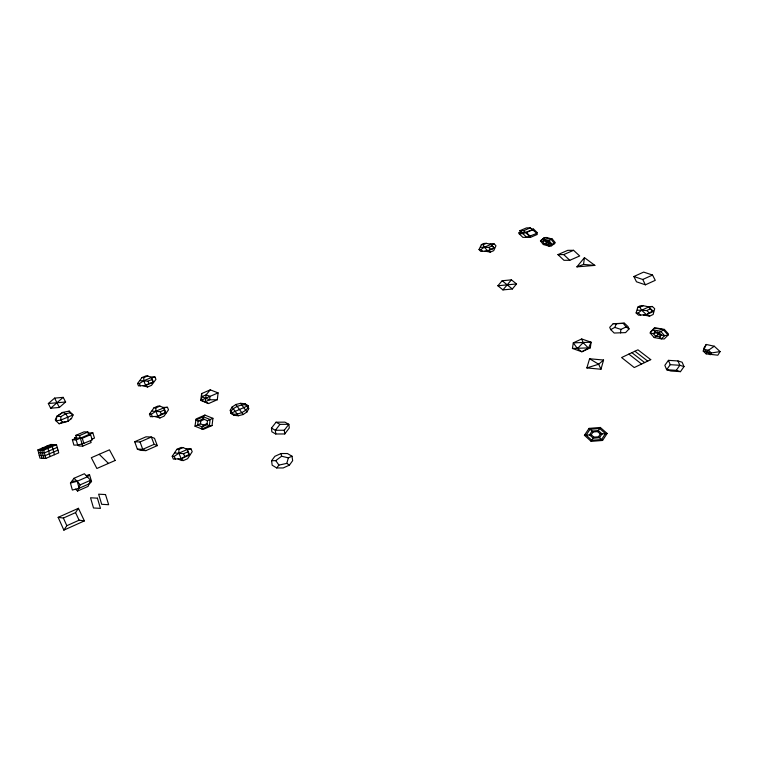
<?xml version="1.0" encoding="UTF-8"?>
<svg xmlns="http://www.w3.org/2000/svg" width="758" height="758" viewBox="0 0 758 758"><rect width="100%" height="100%" fill="white"/><g stroke="black" fill="none" stroke-linecap="round" stroke-linejoin="round"><path stroke-width="1.14" d="M248.018 405.738L248.008 407.785C244.55 412.248 238.685 414.342 233.151 414.313L230.896 413.252L230.252 410.239L232.081 407.037L235.861 404.507L240.608 403.313L245.042 403.758L248.018 405.738L248.719 408.742L246.928 411.964L243.129 414.531L238.334 415.754L233.843 415.28L230.896 413.252L230.934 411.196C234.412 406.781 240.239 404.687 245.744 404.706L248.018 405.738L230.896 413.252M167.461 407.292L163.899 407.795L159.929 406.127L155.911 407.851L155.864 411.253L157.872 416.313L159.947 417.961L164.003 416.208L168.494 409.803L167.461 407.292L162.998 407.434M60.905 416.587L56.992 416.208L55.997 420.823L59.115 423.76L68.059 421.268L67.888 417.525L65.87 413.745L62.743 412.399L56.803 416.436L55.268 419.856L55.997 420.823L60.83 420.074L73.071 414.92L69.944 412.788L65.87 413.745L60.905 416.587L60.83 420.074L62.497 422.178L68.059 421.268L71.593 418.34L73.071 414.92L69.186 411.092L62.743 412.399L57.049 416.227M154.983 377.01L151.543 377.503L147.744 375.968L143.859 377.588L143.764 380.762L145.631 385.481L147.611 386.997L151.524 385.348L155.94 379.341L154.983 377.01L150.681 377.162M620.508 332.904L620.878 329.398L626.146 326.954L629.055 328.925L625.587 332.61L614.198 333.037L610.702 329.626L609.707 327.323L613.203 323.675L624.478 323.24L628.012 326.613L629.055 328.925M217.3 399.75L218.086 392.89L210.26 389.849L201.628 393.582L200.718 400.423L208.573 403.55L217.3 399.75L209.625 399.807L201.799 396.709L201.628 393.582M200.557 423.75L194.986 426.204L203.097 429.483L212.041 425.532L212.951 418.264M647.446 306.696L652.259 306.478L654.713 308.696L653.15 314.485L649.634 316.114L643.343 314.968M204.906 415.081L203.333 416.767L195.801 420.074L198.179 421.06L200.813 420.917L204.366 419.354L203.068 418.909L198.179 421.06L197.658 425.02L202.064 426.839L206.972 424.679L207.455 420.709L212.884 418.321L204.906 415.081L196.057 418.956L194.986 426.167M200.813 420.917L200.444 423.798L203.646 425.115L207.209 423.542M590.33 347.827L591.088 342.199L581.699 338.968L573.294 342.853L572.432 348.462L581.85 351.778L590.33 347.827L572.432 348.462M576.895 266.854L583.537 264.447L584.456 257.654L594.869 265.395L576.895 266.854L584.456 257.654M636.123 312.94L638.264 312.959L641.628 310.23L648.621 306.999L653.519 311.434L646.498 314.703L638.539 315.176L636.123 312.94L637.781 307.189C642.272 303.209 647.351 308.298 652.259 306.478M71.423 418.482L70.939 418.88M600.971 369.25L603.576 360.041L589.591 358.761L586.863 367.924L600.971 369.25L598.64 364.228L589.591 358.761M86.279 475.55L89.529 474.697L91.576 481.576L89.624 483.623L79.145 488.237L72.361 490.047L70.437 483.064L73.99 478.289L84.375 473.741L90.6 480.259L88.07 486.399L77.562 491.042L75.601 489.185M276.689 467.942L278.925 465.109L286.77 463.384L288.391 457.879L292.01 456.221L292.654 460.684L289.414 465.137L283.179 467.961L276.689 467.942L272.15 465.185L271.601 460.703L274.889 456.297L281.047 453.53L287.453 453.53L292.01 456.221M77.562 491.042L80.158 484.855L90.6 480.259M489.943 244.161L494.188 243.924L495.988 245.763L493.704 250.661L490.369 252.082L485.016 251.182M479.018 249.562L480.885 249.553L484.267 247.212L490.909 244.408L494.51 248.093L487.839 250.926L480.78 251.419L479.018 249.562L481.368 244.682C485.385 241.319 489.848 245.469 494.188 243.924M706.219 344.454L703.272 351.162L706.153 353.863L717.835 355.199L720.1 351.598L714.254 346.226L706.219 344.454L703.936 347.998L703.272 351.162L711.345 352.972L720.1 351.598M610.702 329.626L614.823 327.39L616.358 323.723L624.478 323.24M588.492 348.159L591.088 342.199L573.294 342.853L577.425 348.557L581.85 351.778L588.492 348.159L583.148 342.654L581.699 338.968M660.938 334.591L659.621 336.855L661.421 338.864L664.245 338.959L668.111 335.055L668.404 333.861L664.34 329.408L657.186 328.129L654.4 328.034L650.535 331.881L650.212 333.065L654.201 337.547L661.421 338.864L664.595 335.671L668.111 335.055L663.146 329.607L654.4 328.034L650.212 333.065L653.396 333.643L657.603 332.326M186.345 449.03L191.044 448.916L192.21 451.683L187.633 458.675L183.398 460.561L181.361 460.466L178.016 458.969M172.218 456.278L174.245 456.373L178.916 453.161L187.302 449.437L189.604 454.98L181.171 458.742L173.326 459.073L172.218 456.278L176.87 449.333L181.048 447.485L183.066 447.571L187.302 449.437L191.044 448.916M149.44 414.143L151.363 414.209L155.864 411.253L163.899 407.795L165.955 412.835L157.872 416.313L150.425 416.682L149.44 414.143L154.007 407.785L158.015 406.061L159.929 406.127M137.549 383.501L139.396 383.557L143.764 380.762L151.543 377.503L153.457 382.184L145.631 385.481L138.468 385.869L137.549 383.501L142.021 377.541L145.906 375.921L147.744 375.968M706.153 353.863L708.446 350.272L714.254 346.226M602.582 440.455L607.139 433.462L600.327 427.465L589.051 428.384L584.427 435.291L591.155 441.364L602.582 440.455L598.488 436.798L593.931 437.158L591.231 434.741L584.427 435.291M598.488 436.798L600.317 434.012L607.139 433.462M591.155 441.364L593.931 437.158M589.051 428.384L593.069 431.965L597.598 431.605L600.327 427.465M591.231 434.741L593.069 431.965M63.871 530.126L66.827 525.701L79.107 520.187L84.384 520.898L78.425 508.305L58.158 517.344L63.871 530.126L84.384 520.898M58.158 517.344L63.369 518.046L75.554 512.607L78.425 508.305M680.476 371.647L684.019 366.578L682.124 362.22L677.965 360.95L668.433 360.344L664.842 365.337L666.652 369.714L670.821 371.013L680.476 371.647L676.269 370.349L666.652 369.714L670.252 364.674L679.831 365.29L684.019 366.578M676.269 370.349L679.831 365.29L677.965 360.95M284.743 433.955L289.3 427.986L288.845 424.3L284.913 422.149L276.045 422.215L271.459 428.109L271.847 431.804L275.77 434.002L284.743 433.955L284.307 430.231L288.845 424.3L279.948 424.366L276.045 422.215M279.948 424.366L275.372 430.288L275.77 434.002M210.26 389.849L206.129 394.833L201.799 396.709L201.344 400.148L200.718 400.423M512.323 289.006L516.539 283.956L511.423 279.854L502.147 280.754L497.883 285.757L502.942 289.907L512.323 289.006L502.147 280.754M502.942 289.907L511.423 279.854M549.607 243.252L548.062 244.881L544.348 243.83L542.463 241.489L540.445 240.921L544.424 237.586L546.622 237.491L552.336 239.092L555.311 242.702L551.331 246.085L549.105 246.17L543.353 244.531L540.445 240.921L544.424 237.586L551.142 239.471L552.336 239.092M203.646 425.115L202.064 426.839L201.78 429.028L209.398 425.674L212.041 425.532M89.529 474.697L87.587 476.716L77.183 481.283L70.437 483.064M577.425 348.557L583.148 342.654M661.383 335.093L659.621 336.855L655.613 336.126L653.396 333.643L655.158 331.881L659.138 332.601L661.383 335.093L664.595 335.671L660.54 331.199L653.387 329.91L655.158 331.881M654.201 337.547L658.238 334.524L660.967 334.6M659.138 332.601L664.34 329.408M59.351 407.463L65.614 401.996L63.198 397.353L54.604 398.121L48.341 403.521L50.672 408.221L59.351 407.463L54.604 398.121M50.672 408.221L63.198 397.353M603.576 360.041L598.64 364.228L586.863 367.924M271.601 460.703L275.76 460.646L281.606 456.212L288.391 457.879M549.872 243.593L548.062 244.881L549.105 246.17L551.909 244.171L554.629 243.725L551.142 239.471L547.968 241.252L544.272 240.201L543.249 238.941L548.953 240.551L551.909 244.171L549.872 243.593L547.968 241.252M637.781 307.189L639.904 307.208L641.628 310.23L646.498 314.703L649.18 312.789L652.685 311.159L653.519 311.434M543.353 244.531L547.74 242.371L549.19 242.778M544.272 240.201L542.463 241.489L545.76 240.627M183.066 447.571L178.879 449.428L178.916 453.161L181.171 458.742L184.744 456.496L188.96 454.62L189.604 454.98M481.368 244.682L483.225 244.682L484.267 247.212L487.839 250.926L490.492 249.278L494.51 248.093M157.872 416.313L161.312 414.247L165.348 412.504L165.955 412.835M145.631 385.481L148.975 383.529L153.457 382.184M59.115 423.76L62.497 422.178M637.364 310.193L646.735 310.553L650.231 308.932L652.685 311.159M639.904 307.208L643.39 305.597M645.399 284.819L655.263 280.337L652.543 275.05L643.656 272.094L633.878 276.509L636.474 281.786L645.399 284.819L642.737 279.484L633.878 276.509M642.737 279.484L652.543 275.05M174.871 452.981L183.607 453.701L187.804 451.844L187.302 449.437M157.304 445.628L154.13 444.34L142.741 449.323L137.35 449.087L134.706 441.734L146.01 436.816L151.344 437.034L154.499 438.295L157.304 445.628L145.906 450.622L140.505 450.385L137.35 449.087M569.789 260.297L579.69 255.967L573.55 250.311L567.789 250.329L557.945 254.603L563.961 260.297L569.789 260.297L563.715 254.593L557.945 254.603M563.715 254.593L573.55 250.311M218.086 392.89L201.344 400.148L208.573 403.55M152.026 411.12L160.298 411.708L164.325 409.983L163.899 407.795M78.586 444.918L78.898 445.969L82.755 446.14L91.14 442.53L90.553 440.654M74.871 438.721L74.644 437.935L82.271 438.247L90.59 434.685L92.239 439.953C86.222 442.189 80.395 445.429 73.914 445.107L72.37 439.792L76.549 438.01L75.772 435.386L84.062 431.852L87.871 432.003L88.677 434.609L90.59 434.685M57.978 450.129L45.082 455.662L39.255 455.387M45.783 458.419L58.726 452.867L56.509 444.709L50.729 444.453L37.9 449.92L39.947 458.145L45.783 458.419L43.68 450.186L37.9 449.92M91.983 439.157L94.485 438.086L92.827 432.837L88.193 433.036M52.653 444.539L39.823 450.006L41.889 458.239M54.585 444.624L41.756 450.1L43.831 458.334M43.68 450.186L56.509 444.709M75.772 435.386L79.571 435.547L87.871 432.003M74.644 437.935L76.312 437.214M57.238 447.409L44.381 452.914L38.582 452.649M72.37 439.792L76.188 439.953L92.827 432.837M536.636 233.123L537.431 232.782L533.556 229.124L531.642 229.143M519.059 233.672L522.887 233.644L526.706 237.33L536.872 233.35L530.297 227.874L526.488 227.902L519.836 230.707L521.731 232.535L519.059 233.672L522.868 237.358L530.572 237.311L537.27 234.459L536.332 233.578M519.855 233.331L519.05 232.554L520.926 231.768M519.836 230.707L523.655 230.678L530.297 227.874M480.534 247.231L488.692 247.43L492.018 246.018L493.818 247.866M522.887 233.644L533.556 229.124M519.05 232.554L526.327 232.507L532.988 229.683M140.078 380.668L148.028 381.17L151.922 379.531L151.543 377.503M483.225 244.682L486.541 243.28M497.883 285.757L516.539 283.956M48.341 403.521L65.614 401.996M284.307 430.231L275.372 430.288L271.459 428.109M613.203 323.675L616.358 323.723M142.021 377.541L143.859 377.588M147.611 386.997L142.741 385.708M154.007 407.785L155.911 407.851M159.947 417.961L154.878 416.549M134.706 441.734L140.135 441.999M176.87 449.333L178.879 449.428M46.465 446.272L52.245 446.528L54.415 454.715M42.183 448.092L47.972 448.357L50.104 456.572M72.408 481.027L77.183 481.283L80.158 484.855M583.537 264.447L594.869 265.395M660.635 334.951L658.238 334.524L656.892 333.027M549.247 243.517L546.537 242.749L545.163 241.044M614.823 327.39L620.878 329.398M207.455 420.709L203.068 418.909L203.333 416.767L210.118 419.534L209.388 425.674L206.972 424.679M145.906 450.622L142.741 449.323L140.05 441.961L151.344 437.034L154.13 444.34M646.498 314.703L649.634 316.114M487.839 250.926L490.369 252.082M286.77 463.384L289.414 465.137M634.92 351.238L647.702 361.111M631.897 352.669L644.651 362.58M628.865 354.109L641.59 364.039M181.171 458.742L183.398 460.561M597.598 431.605L600.317 434.012M646.735 310.553L649.18 312.789M638.264 312.959L640.681 315.195M73.99 478.289L77.183 481.283L79.145 488.237M526.327 232.507L530.174 236.193M523.655 230.678L530.572 237.311M99.194 454.288L108.479 463.403M488.692 247.43L490.492 249.278M480.885 249.553L482.656 251.41M657.65 332.336L659.441 334.325M648.621 306.999L650.231 308.932M546.49 240.836L547.74 242.371M623.322 323.448L626.146 326.954M245.042 403.758L248.719 408.742M240.608 403.313L246.928 411.964M235.861 404.507L243.129 414.531M232.081 407.037L238.334 415.754M230.252 410.239L233.843 415.28M275.76 460.646L278.925 465.109M490.909 244.408L492.018 246.018M75.554 512.607L79.107 520.187M63.369 518.046L66.827 525.701M69.186 411.092L69.944 412.788M668.433 360.344L670.252 364.674M187.804 451.844L188.96 454.62M183.607 453.701L184.744 456.496M151.922 379.531L152.879 381.88M164.325 409.983L165.348 412.504M148.028 381.17L148.975 383.529M160.298 411.708L161.312 414.247M174.245 456.373L175.354 459.168M139.396 383.557L140.315 385.917M151.363 414.209L152.349 416.758M82.271 438.247L83.873 443.553M79.571 435.547L82.755 446.14M76.188 439.953L77.752 445.268M281.047 453.53L281.606 456.212M210.042 396.368L209.625 399.807L205.266 401.702L206.129 394.833L210.042 396.368M711.345 352.972L710.208 354.772L704.419 349.372L708.446 350.272L711.345 352.972M605.434 433.595L601.558 439.536L591.856 440.313L586.133 435.149L590.056 429.274L599.654 428.497L605.434 433.595M602.023 433.87L599.512 437.707L593.239 438.209L589.535 434.884L592.064 431.075L598.289 430.563L602.023 433.87M650.743 359.652L634.256 367.554L621.598 357.549L637.942 349.808L650.743 359.652M115.197 460.466L96.872 468.482L91.32 457.709L109.455 449.835L115.197 460.466M105.523 494.557L98.635 494.178L101.695 504.307L108.65 504.714L105.523 494.557M97.412 498.167L90.534 497.779L93.499 507.974L100.463 508.381L97.412 498.167"/></g></svg>
